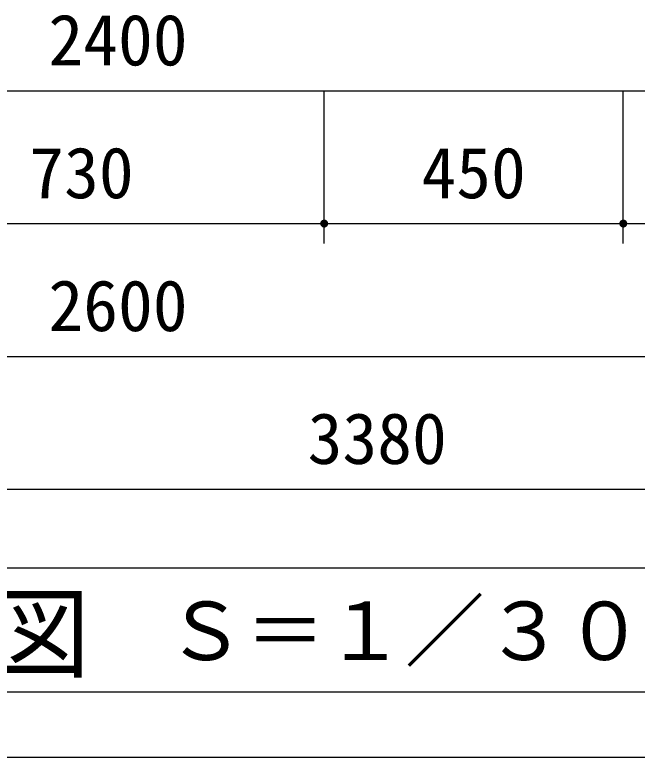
# Model space of a CAD drawing. Units: millimetres, scale not verified. Extents: x -8910 to 8910, y -6308 to 6308.
# Drawn here: x -5007 to -4071, y -5056 to -3939 of the extents above; entities that cross this region are included whole.
import ezdxf
from ezdxf.enums import TextEntityAlignment as Align

# ---------------------------------------------------------------- set-up
doc = ezdxf.new("R2010")
doc.units = ezdxf.units.MM
doc.header["$LTSCALE"] = 30
for name, color, linetype, lineweight in [('0-0_製作', 5, 'Continuous', 25), ('0-2_機器', 2, 'Continuous', 25), ('1-1_Axis_waku', 7, 'Continuous', 25)]:
    doc.layers.add(name, color=color, linetype=linetype, lineweight=lineweight)
doc.styles.add('ＭＳ ゴシック', font='')
doc.styles.get('ＭＳ ゴシック').set_extended_font_data('MS Gothic')

msp = doc.modelspace()

# ---------------------------------------------------------------- linework, layer by layer
at = {"layer": '0-0_製作', "color": 2}
for p, q in [((-4541.8, -4283.19), (-4541.8, -4053.19)), ((-4091.8, -4283.19), (-4091.8, -4053.19))]:
    msp.add_line(p, q, dxfattribs=at)
at = {"layer": '0-0_製作'}
for points in [[(-4547.79, -4252.81), (-4541.8, -4253.19), (-4547.8, -4253.19)], [(-4547.8, -4253.19), (-4542.92, -4259.08), (-4547.75, -4253.94)], [(-4547.8, -4253.19), (-4542.18, -4259.17), (-4542.92, -4259.08)], [(-4541.8, -4253.19), (-4542.18, -4259.17), (-4547.8, -4253.19)], [(-4547.69, -4252.06), (-4541.8, -4253.19), (-4547.79, -4252.81)], [(-4547.75, -4253.94), (-4543.65, -4258.89), (-4547.61, -4254.68)], [(-4547.75, -4253.94), (-4542.92, -4259.08), (-4543.65, -4258.89)], [(-4547.51, -4251.33), (-4541.8, -4253.19), (-4547.69, -4252.06)], [(-4547.61, -4254.68), (-4544.35, -4258.62), (-4547.38, -4255.4)], [(-4547.61, -4254.68), (-4543.65, -4258.89), (-4544.35, -4258.62)], [(-4547.23, -4250.63), (-4541.8, -4253.19), (-4547.51, -4251.33)], [(-4547.38, -4255.4), (-4545.01, -4258.25), (-4547.06, -4256.08)], [(-4547.38, -4255.4), (-4544.35, -4258.62), (-4545.01, -4258.25)], [(-4546.87, -4249.97), (-4541.8, -4253.19), (-4547.23, -4250.63)], [(-4547.06, -4256.08), (-4545.62, -4257.81), (-4546.65, -4256.71)], [(-4547.06, -4256.08), (-4545.01, -4258.25), (-4545.62, -4257.81)], [(-4546.42, -4249.36), (-4541.8, -4253.19), (-4546.87, -4249.97)], [(-4546.65, -4256.71), (-4545.62, -4257.81), (-4546.17, -4257.29)], [(-4545.91, -4248.81), (-4541.8, -4253.19), (-4546.42, -4249.36)], [(-4545.33, -4248.33), (-4541.8, -4253.19), (-4545.91, -4248.81)], [(-4545.33, -4248.33), (-4541.8, -4247.19), (-4541.8, -4253.19)], [(-4544.69, -4247.93), (-4541.8, -4247.19), (-4545.33, -4248.33)], [(-4544.01, -4247.61), (-4541.8, -4247.19), (-4544.69, -4247.93)], [(-4543.29, -4247.38), (-4541.8, -4247.19), (-4544.01, -4247.61)], [(-4542.55, -4247.23), (-4541.8, -4247.19), (-4543.29, -4247.38)], [(-4541.8, -4253.19), (-4541.8, -4259.19), (-4542.18, -4259.17)], [(-4541.8, -4247.19), (-4535.8, -4253.19), (-4541.8, -4253.19)], [(-4541.42, -4247.2), (-4535.8, -4253.19), (-4541.8, -4247.19)], [(-4541.8, -4253.19), (-4541.05, -4259.14), (-4541.8, -4259.19)], [(-4541.8, -4253.19), (-4540.31, -4259), (-4541.05, -4259.14)], [(-4541.8, -4253.19), (-4539.59, -4258.77), (-4540.31, -4259)], [(-4541.8, -4253.19), (-4538.91, -4258.44), (-4539.59, -4258.77)], [(-4541.8, -4253.19), (-4538.27, -4258.04), (-4538.91, -4258.44)], [(-4541.8, -4253.19), (-4537.69, -4257.56), (-4538.27, -4258.04)], [(-4535.8, -4253.19), (-4537.69, -4257.56), (-4541.8, -4253.19)], [(-4540.68, -4247.29), (-4535.8, -4253.19), (-4541.42, -4247.2)], [(-4540.68, -4247.29), (-4535.85, -4252.43), (-4535.8, -4253.19)], [(-4539.95, -4247.48), (-4535.85, -4252.43), (-4540.68, -4247.29)], [(-4539.95, -4247.48), (-4535.99, -4251.69), (-4535.85, -4252.43)], [(-4539.24, -4247.76), (-4535.99, -4251.69), (-4539.95, -4247.48)], [(-4539.24, -4247.76), (-4536.22, -4250.98), (-4535.99, -4251.69)], [(-4538.58, -4248.12), (-4536.22, -4250.98), (-4539.24, -4247.76)], [(-4538.58, -4248.12), (-4536.54, -4250.3), (-4536.22, -4250.98)], [(-4537.97, -4248.56), (-4536.54, -4250.3), (-4538.58, -4248.12)], [(-4537.97, -4248.56), (-4536.95, -4249.66), (-4536.54, -4250.3)], [(-4537.43, -4249.08), (-4536.95, -4249.66), (-4537.97, -4248.56)], [(-4535.8, -4253.19), (-4537.18, -4257.01), (-4537.69, -4257.56)], [(-4535.8, -4253.19), (-4536.73, -4256.4), (-4537.18, -4257.01)], [(-4535.8, -4253.19), (-4536.37, -4255.74), (-4536.73, -4256.4)], [(-4535.8, -4253.19), (-4536.09, -4255.04), (-4536.37, -4255.74)], [(-4535.8, -4253.19), (-4535.91, -4254.31), (-4536.09, -4255.04)], [(-4535.8, -4253.19), (-4535.81, -4253.56), (-4535.91, -4254.31)], [(-4097.79, -4252.81), (-4091.8, -4253.19), (-4097.8, -4253.19)], [(-4097.8, -4253.19), (-4092.18, -4259.17), (-4097.75, -4253.94)], [(-4097.8, -4253.19), (-4091.8, -4259.19), (-4092.18, -4259.17)], [(-4097.8, -4253.19), (-4091.8, -4253.19), (-4091.8, -4259.19)], [(-4097.69, -4252.06), (-4091.8, -4253.19), (-4097.79, -4252.81)], [(-4097.75, -4253.94), (-4092.92, -4259.08), (-4097.61, -4254.68)], [(-4097.75, -4253.94), (-4092.18, -4259.17), (-4092.92, -4259.08)], [(-4097.51, -4251.33), (-4091.8, -4253.19), (-4097.69, -4252.06)], [(-4097.61, -4254.68), (-4093.65, -4258.89), (-4097.38, -4255.4)], [(-4097.61, -4254.68), (-4092.92, -4259.08), (-4093.65, -4258.89)], [(-4097.23, -4250.63), (-4091.8, -4253.19), (-4097.51, -4251.33)], [(-4097.38, -4255.4), (-4094.35, -4258.62), (-4097.06, -4256.08)], [(-4097.38, -4255.4), (-4093.65, -4258.89), (-4094.35, -4258.62)], [(-4096.87, -4249.97), (-4091.8, -4253.19), (-4097.23, -4250.63)], [(-4097.06, -4256.08), (-4095.01, -4258.25), (-4096.65, -4256.71)], [(-4097.06, -4256.08), (-4094.35, -4258.62), (-4095.01, -4258.25)], [(-4096.42, -4249.36), (-4091.8, -4253.19), (-4096.87, -4249.97)], [(-4096.65, -4256.71), (-4095.62, -4257.81), (-4096.17, -4257.29)], [(-4096.65, -4256.71), (-4095.01, -4258.25), (-4095.62, -4257.81)], [(-4095.91, -4248.81), (-4091.8, -4253.19), (-4096.42, -4249.36)], [(-4095.91, -4248.81), (-4091.8, -4247.19), (-4091.8, -4253.19)], [(-4095.33, -4248.33), (-4091.8, -4247.19), (-4095.91, -4248.81)], [(-4094.69, -4247.93), (-4091.8, -4247.19), (-4095.33, -4248.33)], [(-4094.01, -4247.61), (-4091.8, -4247.19), (-4094.69, -4247.93)], [(-4093.29, -4247.38), (-4091.8, -4247.19), (-4094.01, -4247.61)], [(-4092.55, -4247.23), (-4091.8, -4247.19), (-4093.29, -4247.38)], [(-4091.8, -4247.19), (-4085.8, -4253.19), (-4091.8, -4253.19)], [(-4091.8, -4247.19), (-4085.85, -4252.43), (-4085.8, -4253.19)], [(-4091.42, -4247.2), (-4085.85, -4252.43), (-4091.8, -4247.19)], [(-4091.8, -4253.19), (-4091.05, -4259.14), (-4091.8, -4259.19)], [(-4091.8, -4253.19), (-4090.31, -4259), (-4091.05, -4259.14)], [(-4091.8, -4253.19), (-4089.59, -4258.77), (-4090.31, -4259)], [(-4091.8, -4253.19), (-4088.91, -4258.44), (-4089.59, -4258.77)], [(-4091.8, -4253.19), (-4088.27, -4258.04), (-4088.91, -4258.44)], [(-4091.8, -4253.19), (-4087.69, -4257.56), (-4088.27, -4258.04)], [(-4091.8, -4253.19), (-4087.18, -4257.01), (-4087.69, -4257.56)], [(-4085.8, -4253.19), (-4087.18, -4257.01), (-4091.8, -4253.19)], [(-4090.68, -4247.29), (-4085.85, -4252.43), (-4091.42, -4247.2)], [(-4090.68, -4247.29), (-4085.99, -4251.69), (-4085.85, -4252.43)], [(-4089.95, -4247.48), (-4085.99, -4251.69), (-4090.68, -4247.29)], [(-4089.95, -4247.48), (-4086.22, -4250.98), (-4085.99, -4251.69)], [(-4089.24, -4247.76), (-4086.22, -4250.98), (-4089.95, -4247.48)], [(-4089.24, -4247.76), (-4086.54, -4250.3), (-4086.22, -4250.98)], [(-4088.58, -4248.12), (-4086.54, -4250.3), (-4089.24, -4247.76)], [(-4088.58, -4248.12), (-4086.95, -4249.66), (-4086.54, -4250.3)], [(-4087.97, -4248.56), (-4086.95, -4249.66), (-4088.58, -4248.12)], [(-4087.97, -4248.56), (-4087.43, -4249.08), (-4086.95, -4249.66)], [(-4085.8, -4253.19), (-4086.73, -4256.4), (-4087.18, -4257.01)], [(-4085.8, -4253.19), (-4086.37, -4255.74), (-4086.73, -4256.4)], [(-4085.8, -4253.19), (-4086.09, -4255.04), (-4086.37, -4255.74)], [(-4085.8, -4253.19), (-4085.91, -4254.31), (-4086.09, -4255.04)], [(-4085.8, -4253.19), (-4085.81, -4253.56), (-4085.91, -4254.31)]]:
    msp.add_solid(points, dxfattribs=at)
at = {"layer": '0-2_機器'}
for p, q in [((-6051.8, -4053.19), (-3651.8, -4053.19)), ((-5271.8, -4253.19), (-4541.8, -4253.19)), ((-4541.8, -4253.19), (-4091.8, -4253.19)), ((-4091.8, -4253.19), (-3551.8, -4253.19)), ((-6151.8, -4453.19), (-3551.8, -4453.19)), ((-6151.8, -4653.19), (-2771.77, -4653.19))]:
    msp.add_line(p, q, dxfattribs=at)
at = {"layer": '0-2_機器', "color": 3}
msp.add_lwpolyline([(-3845.92, -4958.41), (-3845.92, -4772.1), (-5875.25, -4772.1), (-5875.25, -4958.41)], close=True, dxfattribs=at)
at = {"layer": '1-1_Axis_waku'}
msp.add_line((-7770, -5056.5), (8400, -5056.5), dxfattribs=at)

# ---------------------------------------------------------------- texts
at = {"layer": '0-2_機器', "color": 4, "style": 'ＭＳ ゴシック'}
for s, height, p in [('2400', 76.98, (-4956.8, -4038.19)), ('730', 76.98, (-4985.55, -4238.19)), ('450', 76.98, (-4395.55, -4238.19)), ('2600', 76.98, (-4956.8, -4438.19)), ('3380', 76.98, (-4566.78, -4638.19)), ('Ａ－Ａ断面図', 110, (-5794, -4958.38)), ('Ｓ＝１／３０', 87.98, (-4780.45, -4936.71))]:
    msp.add_text(s, height=height, dxfattribs=at).set_placement(p, align=Align.BOTTOM_LEFT)

doc.saveas('drawing.dxf')
